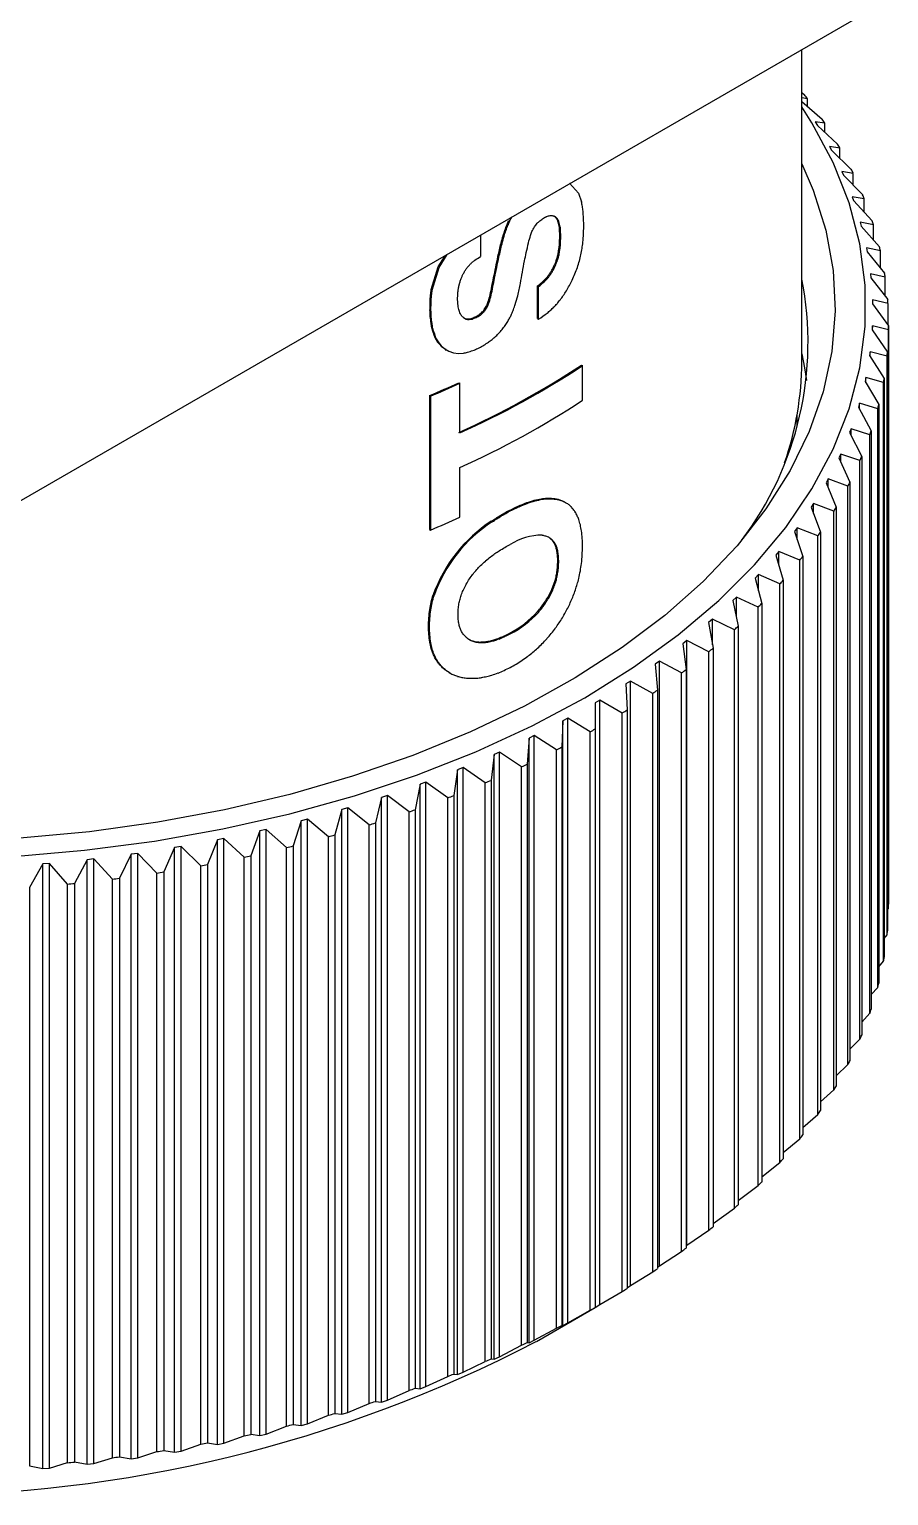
# Model space of a CAD drawing. Header units: millimetres. Extents: x 9.1 to 20.5, y 2.2 to 17.5.
# Drawn here: x 17.448 to 18.388, y 11.505 to 13.109 of the extents above; entities that cross this region are included whole.
import ezdxf

# ---------------------------------------------------------------- set-up
doc = ezdxf.new("R2010")
doc.units = ezdxf.units.MM
doc.linetypes.add('PHANTOM', pattern=[1.27, 0.635, -0.127, 0.127, -0.127, 0.127, -0.127])

msp = doc.modelspace()

# ---------------------------------------------------------------- linework, layer by layer
at = {"color": 7, "linetype": 'Continuous', "lineweight": 25}
for p, q in [((18.3706, 13.1316), (17.2792, 12.5015)), ((18.2929, 12.7454), (18.2929, 13.0867)), ((18.2929, 13.0399), (18.2959, 13.0374)), ((18.2991, 13.0332), (18.2929, 13.0341)), ((18.2929, 13.0301), (18.3151, 13.0108)), ((18.2991, 13.0247), (18.2991, 13.0332)), ((18.3179, 13.0065), (18.3075, 13.008)), ((18.3075, 13.008), (18.31, 13.0039)), ((18.31, 13.0039), (18.3321, 12.9836)), ((18.3179, 12.9966), (18.3179, 13.0065)), ((18.3346, 12.9793), (18.3231, 12.9811)), ((18.3231, 12.9811), (18.3253, 12.9769)), ((18.3253, 12.9769), (18.3469, 12.956)), ((18.3346, 12.9679), (18.3346, 12.9793)), ((18.349, 12.9516), (18.3366, 12.9537)), ((18.3366, 12.9537), (18.3384, 12.9496)), ((18.3384, 12.9496), (18.3595, 12.9281)), ((18.349, 12.9387), (18.349, 12.9516)), ((18.3612, 12.9236), (18.3478, 12.9261)), ((18.3478, 12.9261), (18.3493, 12.9218)), ((18.3493, 12.9218), (18.3698, 12.8998)), ((18.3612, 12.909), (18.3612, 12.9236)), ((17.9724, 12.9002), (17.9735, 12.8996)), ((18.0233, 12.9038), (18.0243, 12.9032)), ((18.0245, 12.9024), (18.0256, 12.9017)), ((18.0255, 12.9007), (18.0266, 12.9001)), ((18.0265, 12.8981), (18.0275, 12.8975)), ((18.0543, 12.8947), (18.0541, 12.9026)), ((18.3712, 12.8953), (18.3568, 12.8982)), ((18.3568, 12.8982), (18.358, 12.8939)), ((17.9413, 12.8838), (17.9413, 12.8607)), ((17.9662, 12.8834), (17.9672, 12.8828)), ((17.9681, 12.8895), (17.9692, 12.8889)), ((17.9704, 12.8956), (17.9715, 12.895)), ((18.0272, 12.8953), (18.0282, 12.8947)), ((18.0277, 12.8924), (18.0288, 12.8918)), ((18.0541, 12.8856), (18.0543, 12.8947)), ((18.358, 12.8939), (18.3778, 12.8713)), ((18.3712, 12.8788), (18.3712, 12.8953)), ((17.9639, 12.8752), (17.965, 12.8746)), ((18.3788, 12.8668), (18.3635, 12.87)), ((18.3635, 12.87), (18.3644, 12.8657)), ((18.3644, 12.8657), (18.3835, 12.8426)), ((18.3788, 12.8482), (18.3788, 12.8668)), ((17.9605, 12.8605), (17.9616, 12.8599)), ((18.0209, 12.8483), (18.022, 12.8477)), ((18.0226, 12.8519), (18.0237, 12.8513)), ((18.0241, 12.8555), (18.0251, 12.8549)), ((18.0253, 12.8594), (18.0263, 12.8588)), ((18.0263, 12.8632), (18.0273, 12.8626)), ((18.0101, 12.8337), (18.0112, 12.8331)), ((18.013, 12.8366), (18.0141, 12.836)), ((18.0151, 12.8391), (18.0162, 12.8385)), ((18.0172, 12.8419), (18.0182, 12.8413)), ((18.0191, 12.8451), (18.0202, 12.8444)), ((18.3842, 12.838), (18.368, 12.8417)), ((18.368, 12.8417), (18.3685, 12.8374)), ((18.3685, 12.8374), (18.3869, 12.8138)), ((18.3842, 12.8173), (18.3842, 12.838)), ((17.8868, 12.8186), (17.8879, 12.818)), ((17.8876, 12.8246), (17.8886, 12.824)), ((17.9164, 12.8143), (17.9165, 12.8184)), ((17.952, 12.8188), (17.9531, 12.8182)), ((18.0039, 12.7927), (18.0039, 12.8284)), ((18.0039, 12.8284), (18.005, 12.8278)), ((18.005, 12.7921), (18.005, 12.8278)), ((17.8862, 12.8025), (17.8862, 12.8105)), ((17.8862, 12.8105), (17.8873, 12.8099)), ((17.8862, 12.8025), (17.8872, 12.8018)), ((17.8872, 12.8018), (17.8873, 12.8099)), ((17.9165, 12.8105), (17.9164, 12.8143)), ((17.9442, 12.8008), (17.9453, 12.8002)), ((17.9456, 12.8026), (17.9466, 12.802)), ((17.947, 12.8048), (17.9481, 12.8042)), ((17.9483, 12.8072), (17.9494, 12.8066)), ((17.95, 12.8114), (17.951, 12.8108)), ((18.3872, 12.8092), (18.3702, 12.8133)), ((18.3702, 12.8133), (18.3703, 12.809)), ((18.3703, 12.809), (18.3879, 12.7849)), ((18.3872, 12.7859), (18.3872, 12.8092)), ((17.8865, 12.7951), (17.8876, 12.7945)), ((17.8873, 12.7879), (17.8884, 12.7873)), ((17.9247, 12.7928), (17.9257, 12.7922)), ((17.9264, 12.7924), (17.9274, 12.7918)), ((17.9281, 12.7923), (17.9292, 12.7917)), ((17.9311, 12.7928), (17.9322, 12.7922)), ((17.9355, 12.7946), (17.9366, 12.794)), ((17.9399, 12.797), (17.941, 12.7964)), ((17.9426, 12.7992), (17.9436, 12.7985)), ((18.0039, 12.7927), (18.005, 12.7921)), ((18.3701, 12.7849), (18.3699, 12.7806)), ((18.3879, 12.7803), (18.3701, 12.7849)), ((18.3701, 12.7803), (18.3701, 12.7849)), ((18.3879, 12.7849), (18.3879, 12.1521)), ((17.8882, 12.7826), (17.8893, 12.782)), ((17.8896, 12.7777), (17.8906, 12.7771)), ((18.3699, 12.7806), (18.3866, 12.756)), ((18.3879, 12.1475), (18.3879, 12.7803)), ((17.903, 12.7586), (17.904, 12.758)), ((18.3677, 12.7565), (18.3671, 12.7522)), ((18.3671, 12.7522), (18.383, 12.7272)), ((18.3862, 12.7515), (18.3677, 12.7565)), ((18.3677, 12.7513), (18.3677, 12.7565)), ((18.3866, 12.756), (18.3866, 12.1232)), ((18.052, 12.7419), (18.053, 12.7413)), ((18.053, 12.7034), (18.053, 12.7413)), ((18.3862, 12.1186), (18.3862, 12.7515)), ((17.9178, 12.7226), (17.9188, 12.722)), ((17.9188, 12.6677), (17.9188, 12.722)), ((18.363, 12.7283), (18.3621, 12.724)), ((18.3621, 12.724), (18.3771, 12.6986)), ((18.3823, 12.7227), (18.363, 12.7283)), ((18.363, 12.7224), (18.363, 12.7283)), ((18.3823, 12.0899), (18.3823, 12.7227)), ((18.383, 12.7272), (18.383, 12.0944)), ((17.8855, 12.7086), (17.8855, 12.5621)), ((17.8855, 12.7086), (17.8866, 12.708)), ((17.8866, 12.708), (17.8866, 12.5614)), ((18.2879, 12.6842), (18.2879, 12.6883)), ((18.356, 12.7001), (18.3548, 12.6959)), ((18.3548, 12.6959), (18.3689, 12.6701)), ((18.376, 12.694), (18.356, 12.7001)), ((18.356, 12.6936), (18.356, 12.7001)), ((18.376, 12.0612), (18.376, 12.694)), ((18.3771, 12.6986), (18.3771, 12.0657)), ((18.2878, 12.6749), (18.2879, 12.6842)), ((18.3468, 12.6722), (18.3452, 12.668)), ((18.3674, 12.6656), (18.3468, 12.6722)), ((18.3468, 12.6648), (18.3468, 12.6722)), ((18.3452, 12.668), (18.3584, 12.6418)), ((18.3674, 12.0328), (18.3674, 12.6656)), ((18.3689, 12.6701), (18.3689, 12.0373)), ((18.3354, 12.6446), (18.3334, 12.6404)), ((18.3334, 12.6404), (18.3456, 12.6139)), ((18.3565, 12.6374), (18.3354, 12.6446)), ((18.3354, 12.6362), (18.3354, 12.6446)), ((18.3584, 12.6418), (18.3584, 12.009)), ((17.9188, 12.5754), (17.9188, 12.6298)), ((18.3565, 12.0046), (18.3565, 12.6374)), ((18.3217, 12.6173), (18.3194, 12.6132)), ((18.3194, 12.6132), (18.3306, 12.5864)), ((18.3434, 12.6095), (18.3217, 12.6173)), ((18.3217, 12.6078), (18.3217, 12.6173)), ((18.3434, 11.9767), (18.3434, 12.6095)), ((18.3456, 12.6139), (18.3456, 11.9811)), ((17.992, 12.5915), (17.9931, 12.5909)), ((18.0001, 12.5941), (18.0012, 12.5935)), ((18.0079, 12.5957), (18.009, 12.5951)), ((18.0129, 12.5963), (18.014, 12.5956)), ((18.0177, 12.5962), (18.0187, 12.5956)), ((18.0223, 12.596), (18.0234, 12.5953)), ((18.0263, 12.5951), (18.0273, 12.5945)), ((18.03, 12.5939), (18.0311, 12.5933)), ((18.0334, 12.5922), (18.0345, 12.5915)), ((17.9631, 12.5774), (17.9642, 12.5768)), ((17.9728, 12.583), (17.9739, 12.5823)), ((17.9826, 12.5877), (17.9836, 12.587)), ((18.3058, 12.5904), (18.3032, 12.5864)), ((18.3032, 12.5864), (18.3134, 12.5592)), ((18.328, 12.582), (18.3058, 12.5904)), ((18.3058, 12.5794), (18.3058, 12.5904)), ((18.328, 11.9492), (18.328, 12.582)), ((18.3306, 12.5864), (18.3306, 11.9535)), ((17.8855, 12.5621), (17.8866, 12.5614)), ((17.9532, 12.5711), (17.9542, 12.5705)), ((18.2878, 12.564), (18.2849, 12.56)), ((18.2849, 12.56), (18.294, 12.5326)), ((18.3105, 12.555), (18.2878, 12.564)), ((18.2878, 12.5512), (18.2878, 12.564)), ((18.0181, 12.5519), (18.0191, 12.5513)), ((18.0206, 12.5492), (18.0217, 12.5486)), ((18.0226, 12.546), (18.0237, 12.5454)), ((18.3105, 11.9222), (18.3105, 12.555)), ((18.3134, 12.5592), (18.3134, 11.9264)), ((18.0241, 12.5423), (18.0251, 12.5417)), ((18.025, 12.5383), (18.0261, 12.5376)), ((18.0257, 12.5331), (18.0268, 12.5324)), ((18.026, 12.5275), (18.027, 12.5269)), ((18.2677, 12.538), (18.2644, 12.5341)), ((18.2644, 12.5341), (18.2725, 12.5065)), ((18.2908, 12.5284), (18.2677, 12.538)), ((18.2677, 12.5231), (18.2677, 12.538)), ((18.2908, 11.8956), (18.2908, 12.5284)), ((18.294, 12.5326), (18.294, 11.8998)), ((18.025, 12.5156), (18.0261, 12.515)), ((18.0257, 12.5217), (18.0267, 12.5211)), ((18.2455, 12.5127), (18.2419, 12.5089)), ((18.2689, 12.5025), (18.2455, 12.5127)), ((18.2455, 12.4948), (18.2455, 12.5127)), ((18.0206, 12.4992), (18.0216, 12.4986)), ((18.0226, 12.5051), (18.0237, 12.5044)), ((18.024, 12.5104), (18.0251, 12.5097)), ((18.2419, 12.5089), (18.249, 12.4811)), ((18.2689, 11.8696), (18.2689, 12.5025)), ((18.2725, 12.5065), (18.2725, 11.8737)), ((17.8874, 12.4825), (17.8885, 12.4818)), ((17.8896, 12.4905), (17.8907, 12.4899)), ((18.0115, 12.4821), (18.0126, 12.4815)), ((18.015, 12.4877), (18.016, 12.4871)), ((18.0181, 12.4935), (18.0191, 12.4929)), ((18.2213, 12.488), (18.2174, 12.4842)), ((18.2174, 12.4842), (18.2234, 12.4563)), ((18.245, 12.4771), (18.2213, 12.488)), ((18.2213, 12.466), (18.2213, 12.488)), ((18.249, 12.4811), (18.249, 11.8482)), ((17.8849, 12.4652), (17.8859, 12.4646)), ((17.8859, 12.4746), (17.887, 12.474)), ((17.9168, 12.4689), (17.9171, 12.4748)), ((17.9171, 12.4634), (17.9168, 12.4689)), ((18.004, 12.4724), (18.005, 12.4718)), ((18.0079, 12.4771), (18.009, 12.4765)), ((18.1951, 12.4639), (18.191, 12.4603)), ((18.2191, 12.4524), (18.1951, 12.4639)), ((18.1951, 12.436), (18.1951, 12.4639)), ((18.245, 11.8443), (18.245, 12.4771)), ((17.8845, 12.456), (17.8856, 12.4554)), ((17.8849, 12.4473), (17.8859, 12.4466)), ((18.191, 12.4603), (18.1958, 12.4322)), ((18.2191, 11.8196), (18.2191, 12.4524)), ((18.2234, 12.4563), (18.2234, 11.8234)), ((17.8859, 12.4387), (17.887, 12.4381)), ((17.8874, 12.4321), (17.8885, 12.4314)), ((17.9321, 12.4404), (17.9332, 12.4398)), ((17.9361, 12.4393), (17.9371, 12.4387)), ((17.9404, 12.4389), (17.9415, 12.4383)), ((17.9458, 12.4392), (17.9469, 12.4386)), ((17.9513, 12.44), (17.9523, 12.4394)), ((17.9559, 12.4413), (17.957, 12.4407)), ((17.9606, 12.4429), (17.9617, 12.4423)), ((17.9668, 12.4455), (17.9678, 12.4449)), ((18.167, 12.4406), (18.1626, 12.4371)), ((18.1626, 12.4371), (18.1663, 12.4088)), ((18.1912, 12.4284), (18.167, 12.4406)), ((18.167, 11.7792), (18.167, 12.4406)), ((18.1958, 12.4322), (18.1958, 11.7993)), ((17.8896, 12.4259), (17.8907, 12.4253)), ((17.8916, 12.4216), (17.8927, 12.421)), ((17.8941, 12.4176), (17.8952, 12.417)), ((18.1371, 12.418), (18.1324, 12.4146)), ((18.1614, 12.4052), (18.1371, 12.418)), ((18.1371, 11.7566), (18.1371, 12.418)), ((18.1912, 11.7956), (18.1912, 12.4284)), ((17.8969, 12.414), (17.8979, 12.4134)), ((17.8999, 12.4108), (17.901, 12.4102)), ((17.9034, 12.408), (17.9044, 12.4074)), ((17.907, 12.4056), (17.9081, 12.405)), ((18.1324, 12.4146), (18.1349, 12.3863)), ((18.1614, 11.7724), (18.1614, 12.4052)), ((18.1663, 12.4088), (18.1663, 11.776)), ((18.1054, 12.3963), (18.1004, 12.3931)), ((18.1004, 12.3931), (18.1018, 12.3647)), ((18.1298, 12.3828), (18.1054, 12.3963)), ((18.1054, 11.7349), (18.1054, 12.3963)), ((18.1349, 12.3863), (18.1349, 11.7535)), ((18.072, 12.3754), (18.0667, 12.3723)), ((18.0667, 12.3723), (18.067, 12.3439)), ((18.0964, 12.3613), (18.072, 12.3754)), ((18.072, 11.7141), (18.072, 12.3754)), ((18.1298, 11.75), (18.1298, 12.3828)), ((18.0314, 12.3526), (18.0305, 12.3242)), ((18.0369, 12.3555), (18.0314, 12.3526)), ((18.0314, 11.6912), (18.0314, 12.3526)), ((18.0613, 12.3407), (18.0369, 12.3555)), ((18.0369, 11.6941), (18.0369, 12.3555)), ((18.0964, 11.7285), (18.0964, 12.3613)), ((18.1018, 12.3647), (18.1018, 11.7319)), ((18.0002, 12.3366), (17.9945, 12.3338)), ((18.0246, 12.3211), (18.0002, 12.3366)), ((18.0002, 11.6752), (18.0002, 12.3366)), ((18.0613, 11.7079), (18.0613, 12.3407)), ((18.067, 12.3439), (18.067, 11.7111)), ((17.9945, 12.3338), (17.9925, 12.3054)), ((17.9945, 11.6724), (17.9945, 12.3338)), ((18.0246, 11.6883), (18.0246, 12.3211)), ((18.0305, 12.3242), (18.0305, 11.6914)), ((17.9562, 12.316), (17.953, 12.2877)), ((17.9621, 12.3186), (17.9562, 12.316)), ((17.9562, 11.6546), (17.9562, 12.316)), ((17.9863, 12.3025), (17.9621, 12.3186)), ((17.9621, 11.6572), (17.9621, 12.3186)), ((17.9925, 12.3054), (17.9925, 11.6726)), ((17.9164, 12.2992), (17.9122, 12.271)), ((17.9225, 12.3017), (17.9164, 12.2992)), ((17.9164, 11.6378), (17.9164, 12.2992)), ((17.9466, 12.2849), (17.9225, 12.3017)), ((17.9225, 11.6403), (17.9225, 12.3017)), ((17.953, 12.2877), (17.953, 11.6548)), ((17.9863, 11.6697), (17.9863, 12.3025)), ((17.8396, 12.2711), (17.8331, 12.269)), ((17.8632, 12.2531), (17.8396, 12.2711)), ((17.8396, 11.6097), (17.8396, 12.2711)), ((17.8753, 12.2835), (17.87, 12.2555)), ((17.8817, 12.2858), (17.8753, 12.2835)), ((17.8753, 11.6221), (17.8753, 12.2835)), ((17.9055, 12.2685), (17.8817, 12.2858)), ((17.8817, 11.6245), (17.8817, 12.2858)), ((17.9122, 12.271), (17.9122, 11.6382)), ((17.9466, 11.6521), (17.9466, 12.2849)), ((17.7897, 12.2556), (17.7821, 12.2279)), ((17.7964, 12.2576), (17.7897, 12.2556)), ((17.7897, 11.5942), (17.7897, 12.2556)), ((17.8196, 12.2389), (17.7964, 12.2576)), ((17.7964, 11.5962), (17.7964, 12.2576)), ((17.8331, 12.269), (17.8266, 12.2411)), ((17.8331, 11.6076), (17.8331, 12.269)), ((17.87, 12.2555), (17.87, 11.6227)), ((17.9055, 11.6356), (17.9055, 12.2685)), ((17.7452, 12.2434), (17.7366, 12.2159)), ((17.7521, 12.2452), (17.7452, 12.2434)), ((17.7452, 11.582), (17.7452, 12.2434)), ((17.775, 12.2259), (17.7521, 12.2452)), ((17.7521, 11.5838), (17.7521, 12.2452)), ((17.8196, 11.6061), (17.8196, 12.2389)), ((17.8266, 12.2411), (17.8266, 11.6083)), ((17.8632, 11.6203), (17.8632, 12.2531)), ((17.6537, 12.2226), (17.6429, 12.1956)), ((17.6607, 12.224), (17.6537, 12.2226)), ((17.6537, 11.5612), (17.6537, 12.2226)), ((17.6827, 12.2035), (17.6607, 12.224)), ((17.6607, 11.5626), (17.6607, 12.224)), ((17.6999, 12.2324), (17.6902, 12.2051)), ((17.7068, 12.234), (17.6999, 12.2324)), ((17.6999, 11.571), (17.6999, 12.2324)), ((17.7293, 12.2141), (17.7068, 12.234)), ((17.7068, 11.5726), (17.7068, 12.234)), ((17.775, 11.5931), (17.775, 12.2259)), ((17.7821, 12.2279), (17.7821, 11.5951)), ((17.5591, 12.2068), (17.5464, 12.1805)), ((17.5664, 12.2078), (17.5591, 12.2068)), ((17.5591, 11.5454), (17.5591, 12.2068)), ((17.5873, 12.1862), (17.5664, 12.2078)), ((17.5664, 11.5464), (17.5664, 12.2078)), ((17.6067, 12.2141), (17.595, 12.1874)), ((17.6139, 12.2153), (17.6067, 12.2141)), ((17.6067, 11.5527), (17.6067, 12.2141)), ((17.6354, 12.1942), (17.6139, 12.2153)), ((17.6139, 11.5539), (17.6139, 12.2153)), ((17.7293, 11.5813), (17.7293, 12.2141)), ((17.7366, 12.2159), (17.7366, 11.5831)), ((17.4625, 12.1962), (17.4479, 12.1706)), ((17.4699, 12.1968), (17.4625, 12.1962)), ((17.4625, 11.5348), (17.4625, 12.1962)), ((17.4895, 12.1741), (17.4699, 12.1968)), ((17.4699, 11.5354), (17.4699, 12.1968)), ((17.511, 12.2008), (17.4973, 12.1749)), ((17.5184, 12.2017), (17.511, 12.2008)), ((17.511, 11.5395), (17.511, 12.2008)), ((17.5387, 12.1795), (17.5184, 12.2017)), ((17.5184, 11.5403), (17.5184, 12.2017)), ((17.6354, 11.5614), (17.6354, 12.1942)), ((17.6429, 12.1956), (17.6429, 11.5628)), ((17.6827, 11.5707), (17.6827, 12.2035)), ((17.6902, 12.2051), (17.6902, 11.5723)), ((17.4973, 12.1749), (17.4973, 11.542)), ((17.5387, 11.5467), (17.5387, 12.1795)), ((17.5464, 12.1805), (17.5464, 11.5476)), ((17.5873, 11.5534), (17.5873, 12.1862)), ((17.595, 12.1874), (17.595, 11.5546)), ((17.4479, 12.1706), (17.4479, 11.5377)), ((17.4895, 11.5413), (17.4895, 12.1741)), ((18.3866, 12.1459), (18.3879, 12.1475)), ((18.383, 12.1146), (18.3862, 12.1186)), ((18.3771, 12.0837), (18.3823, 12.0899)), ((18.3689, 12.0533), (18.376, 12.0612)), ((18.3584, 12.0232), (18.3674, 12.0328)), ((18.3456, 11.9936), (18.3565, 12.0046)), ((18.3306, 11.9645), (18.3434, 11.9767)), ((18.3134, 11.9359), (18.328, 11.9492)), ((18.294, 11.908), (18.3105, 11.9222)), ((18.2725, 11.8806), (18.2908, 11.8956)), ((18.249, 11.854), (18.2689, 11.8696)), ((18.2234, 11.8281), (18.245, 11.8443)), ((18.1958, 11.803), (18.2191, 11.8196)), ((18.167, 11.7792), (18.1912, 11.7956)), ((18.1663, 11.7786), (18.167, 11.7792)), ((18.1371, 11.7566), (18.1614, 11.7724)), ((18.1054, 11.7349), (18.1298, 11.75)), ((18.1349, 11.7551), (18.1371, 11.7566)), ((18.072, 11.7141), (18.0964, 11.7285)), ((18.1018, 11.7326), (18.1054, 11.7349)), ((18.0025, 11.6738), (18.0669, 11.711)), ((18.067, 11.7111), (18.0668, 11.711)), ((18.067, 11.7111), (18.072, 11.7141)), ((18.0314, 11.6912), (18.0369, 11.6941)), ((18.0369, 11.6941), (18.0613, 11.7079)), ((18.0002, 11.6752), (18.0246, 11.6883)), ((18.0305, 11.6914), (18.0314, 11.6912)), ((17.9621, 11.6572), (17.9863, 11.6697)), ((17.9925, 11.6726), (17.9945, 11.6724)), ((17.9945, 11.6724), (18.0002, 11.6752)), ((17.9225, 11.6403), (17.9466, 11.6521)), ((17.953, 11.6548), (17.9562, 11.6546)), ((17.9562, 11.6546), (17.9621, 11.6572)), ((17.8817, 11.6245), (17.9055, 11.6356)), ((17.9122, 11.6382), (17.9164, 11.6378)), ((17.9164, 11.6378), (17.9225, 11.6403)), ((17.8396, 11.6097), (17.8632, 11.6203)), ((17.87, 11.6227), (17.8753, 11.6221)), ((17.8753, 11.6221), (17.8817, 11.6245)), ((17.7964, 11.5962), (17.8196, 11.6061)), ((17.8266, 11.6083), (17.8331, 11.6076)), ((17.8331, 11.6076), (17.8396, 11.6097)), ((17.7068, 11.5726), (17.7293, 11.5813)), ((17.7366, 11.5831), (17.7452, 11.582)), ((17.7452, 11.582), (17.7521, 11.5838)), ((17.7521, 11.5838), (17.775, 11.5931)), ((17.7821, 11.5951), (17.7897, 11.5942)), ((17.7897, 11.5942), (17.7964, 11.5962)), ((17.6607, 11.5626), (17.6827, 11.5707)), ((17.6902, 11.5723), (17.6999, 11.571)), ((17.6999, 11.571), (17.7068, 11.5726)), ((17.5664, 11.5464), (17.5873, 11.5534)), ((17.595, 11.5546), (17.6067, 11.5527)), ((17.6067, 11.5527), (17.6139, 11.5539)), ((17.6139, 11.5539), (17.6354, 11.5614)), ((17.6429, 11.5628), (17.6537, 11.5612)), ((17.6537, 11.5612), (17.6607, 11.5626)), ((17.4479, 11.5377), (17.4625, 11.5348)), ((17.4625, 11.5348), (17.4699, 11.5354)), ((17.4699, 11.5354), (17.4895, 11.5413)), ((17.4973, 11.542), (17.511, 11.5395)), ((17.511, 11.5395), (17.5184, 11.5403)), ((17.5184, 11.5403), (17.5387, 11.5467)), ((17.5464, 11.5476), (17.5591, 11.5454)), ((17.5591, 11.5454), (17.5664, 11.5464))]:
    msp.add_line(p, q, dxfattribs=at)
at = {"color": 8, "linetype": 'PHANTOM', "lineweight": 18}
for p, q in [((17.9557, 12.8375), (17.9568, 12.8369)), ((17.9728, 12.4485), (17.9739, 12.4479))]:
    msp.add_line(p, q, dxfattribs=at)
at = {"color": 7, "linetype": 'Continuous', "lineweight": 25, "flags": 128}
for points in [[(17.4305, 12.2043), (17.5081, 12.2111), (17.5847, 12.2211), (17.6597, 12.2345), (17.7328, 12.2511), (17.8035, 12.2707), (17.8715, 12.2934), (17.9364, 12.3189), (17.9978, 12.3472), (18.0554, 12.378), (18.1088, 12.4113), (18.1577, 12.4467), (18.202, 12.4842), (18.2412, 12.5234), (18.2753, 12.5643), (18.304, 12.6064), (18.3271, 12.6498), (18.3446, 12.694), (18.3563, 12.7388), (18.3622, 12.784), (18.3622, 12.8293), (18.3563, 12.8745), (18.3446, 12.9193), (18.3271, 12.9635), (18.304, 13.0068), (18.2929, 13.0243)], [(18.2929, 12.9622), (18.3053, 12.9333), (18.3191, 12.8896), (18.3271, 12.8455), (18.3292, 12.8011), (18.3256, 12.7567), (18.3162, 12.7127), (18.301, 12.6691), (18.2801, 12.6264), (18.2537, 12.5847), (18.222, 12.5442), (18.185, 12.5053), (18.143, 12.4681), (18.0963, 12.4328), (18.0451, 12.3997), (17.9897, 12.3689), (17.9304, 12.3406), (17.8675, 12.315), (17.8015, 12.2922), (17.7327, 12.2723), (17.6615, 12.2555), (17.5883, 12.2419), (17.5136, 12.2315), (17.4376, 12.2243)], [(18.0388, 12.9408), (18.0485, 12.9301), (18.0519, 12.9205)], [(17.8876, 12.8246), (17.8952, 12.8494), (17.9028, 12.8615)], [(17.8886, 12.824), (17.8963, 12.8488), (17.905, 12.8628)], [(18.2929, 12.7543), (18.2959, 12.7387), (18.2979, 12.725)]]:
    msp.add_lwpolyline(points, dxfattribs=at)
at = {"color": 7, "linetype": 'Continuous', "lineweight": 25}
for centre, radius, start, end in [((17.8636, 12.7059), 0.5448, 36.9284, 37.4829), ((17.8961, 12.7291), 0.5049, 33.33, 33.9134), ((17.926, 12.7476), 0.4697, 29.5498, 30.1619), ((17.9527, 12.7618), 0.4395, 25.5916, 26.2315), ((17.9759, 12.7721), 0.414, 21.4645, 22.1303), ((17.9953, 12.7791), 0.3934, 17.1839, 17.8728), ((17.9224, 12.8829), 0.1057, 349.2158, 5.1509), ((17.9235, 12.8823), 0.1057, 349.2153, 5.1512), ((18.0106, 12.7833), 0.3776, 12.7718, 13.4798), ((17.941, 12.7666), 0.3587, 322.8828, 11.1476), ((18.0215, 12.7854), 0.3665, 8.2565, 8.9788), ((18.0279, 12.7862), 0.36, 3.672, 4.4028), ((18.0296, 12.7862), 0.3583, 359.056, 359.7892), ((17.9176, 12.7843), 0.0288, 193.245, 240.3932), ((17.9188, 12.7835), 0.0289, 192.8208, 277.8918), ((18.0267, 12.7864), 0.3612, 354.4481, 355.1774), ((17.5254, 13.5429), 0.9586, 294.1619, 303.3197), ((17.5257, 13.5435), 0.96, 294.1707, 303.3148), ((17.9546, 12.7463), 0.3383, 340.8158, 359.8422), ((17.4546, 13.7457), 1.1231, 292.5607, 294.355), ((17.455, 13.7463), 1.1245, 292.5714, 294.3632), ((18.0192, 12.7874), 0.3688, 349.8875, 350.6068), ((17.5257, 13.5056), 0.96, 294.1707, 303.3148), ((18.0072, 12.79), 0.3811, 345.4107, 346.1143), ((17.9909, 12.7949), 0.3981, 341.0492, 341.7327), ((17.9705, 12.8026), 0.4199, 336.8291, 337.4886), ((17.9463, 12.8138), 0.4466, 332.7695, 333.4025), ((17.455, 13.5998), 1.1245, 292.5714, 294.3632), ((17.9188, 12.8291), 0.4781, 328.8832, 329.4882), ((18.0414, 12.4361), 0.1612, 123.1688, 160.2854), ((18.0424, 12.4355), 0.1612, 123.1752, 160.292), ((18.0101, 12.4866), 0.0693, 90.9775, 121.5214), ((17.8882, 12.8487), 0.5144, 325.1772, 325.7533), ((17.8551, 12.8731), 0.5555, 321.653, 322.2003), ((17.8199, 12.9024), 0.6013, 318.3082, 318.8273), ((17.7831, 12.9368), 0.6517, 315.1371, 315.6291), ((17.9236, 12.5448), 0.1082, 297.0496, 317.9442), ((17.9247, 12.5442), 0.1082, 297.053, 317.9444), ((17.7453, 12.9762), 0.7063, 312.1318, 312.5981), ((17.7069, 13.0205), 0.765, 309.2829, 309.7251), ((17.6684, 13.0695), 0.8273, 306.5801, 306.9998), ((17.6304, 13.1229), 0.8928, 304.0128, 304.4117), ((17.5933, 13.1801), 0.961, 301.5703, 301.9501), ((17.5575, 13.2406), 1.0313, 299.2421, 299.6045), ((17.5235, 13.3038), 1.1031, 297.0183, 297.3647), ((17.4916, 13.369), 1.1757, 294.889, 295.2211), ((17.462, 13.4353), 1.2483, 292.8455, 293.1645), ((17.435, 13.502), 1.3202, 290.879, 291.1863), ((17.4108, 13.5682), 1.3907, 288.9817, 289.2785), ((17.3895, 13.6329), 1.4588, 287.1461, 287.4336), ((17.3712, 13.6954), 1.5239, 285.3652, 285.6445), ((17.3557, 13.7546), 1.5852, 283.6327, 283.9047), ((17.3329, 13.8603), 1.6933, 280.2882, 280.5486), ((17.343, 13.8099), 1.6419, 281.9422, 282.208), ((17.3163, 13.9757), 1.8099, 275.4914, 275.7405), ((17.3199, 13.9438), 1.7778, 277.0679, 277.3199), ((17.3253, 13.9052), 1.7388, 278.6651, 278.9209), ((18.0296, 12.1534), 0.3583, 359.056, 359.7892), ((18.0267, 12.1536), 0.3612, 354.4481, 355.1774), ((18.0192, 12.1546), 0.3688, 349.8875, 350.6068), ((18.0072, 12.1572), 0.3811, 345.4107, 346.1143), ((17.9909, 12.162), 0.3981, 341.0492, 341.7327), ((17.9705, 12.1698), 0.4199, 336.8291, 337.4886), ((17.9463, 12.181), 0.4466, 332.7695, 333.4025), ((17.9188, 12.1963), 0.4781, 328.8832, 329.4882), ((17.8882, 12.2159), 0.5144, 325.1772, 325.7533), ((17.8551, 12.2403), 0.5555, 321.653, 322.2003), ((17.8199, 12.2696), 0.6013, 318.3082, 318.8273), ((17.7831, 12.304), 0.6517, 315.1371, 315.6291), ((17.7453, 12.3434), 0.7063, 312.1318, 312.5981), ((17.7069, 12.3877), 0.765, 309.2829, 309.7251), ((17.6684, 12.4367), 0.8273, 306.5801, 306.9998), ((17.6304, 12.49), 0.8928, 304.0128, 304.4117), ((17.5933, 12.5473), 0.961, 301.5703, 301.9501), ((17.5575, 12.6078), 1.0313, 299.2421, 299.6045), ((17.5235, 12.671), 1.1031, 297.0183, 297.3647), ((17.3129, 12.999), 1.4938, 242.5099, 297.4901), ((17.4916, 12.7362), 1.1757, 294.889, 295.2211), ((17.462, 12.8025), 1.2483, 292.8455, 293.1645), ((17.435, 12.8692), 1.3202, 290.879, 291.1863), ((17.4108, 12.9353), 1.3907, 288.9817, 289.2785), ((17.3895, 13.0001), 1.4588, 287.1461, 287.4336), ((17.3557, 13.1218), 1.5852, 283.6327, 283.9047), ((17.3712, 13.0625), 1.5239, 285.3652, 285.6445), ((17.343, 13.177), 1.6419, 281.9422, 282.208), ((17.3253, 13.2723), 1.7388, 278.6651, 278.9209), ((17.3329, 13.2275), 1.6933, 280.2882, 280.5486), ((17.3163, 13.3428), 1.8099, 275.4914, 275.7405), ((17.3199, 13.311), 1.7778, 277.0679, 277.3199)]:
    msp.add_arc(centre, radius, start, end, dxfattribs=at)
for centre, major_axis, ratio, start_param, end_param in [((17.3129, 13.5391), (-0.7983, 3.2846), 0.173865, 4.479326, 4.480867), ((17.3129, 13.6451), (-0.7619, 4.8242), 0.128248, 4.539245, 4.540346), ((17.3129, 13.3803), (0.6405, 1.7311), 0.428447, 4.58944, 4.592138), ((17.3129, 13.3803), (0.6415, 1.7338), 0.428447, 4.589516, 4.592211), ((17.3129, 13.3675), (0.659, 1.4549), 0.499924, 4.616032, 4.619221), ((17.3129, 13.3019), (0.8284, 0.7538), 0.698353, 4.924544, 4.926741), ((17.3129, 13.3009), (0.945, 0.3741), 0.708706, 5.219257, 5.223596), ((17.3129, 13.3008), (0.9789, 0.1108), 0.639089, 5.424911, 5.430623), ((17.3129, 13.3014), (0.9814, -0.0278), 0.557437, 5.518654, 5.521895), ((17.3129, 13.3021), (0.9802, -0.1035), 0.493495, 5.558139, 5.561324), ((17.3129, 13.3033), (0.9786, -0.1849), 0.408817, 5.586344, 5.588981), ((17.3129, 13.3045), (0.978, -0.2431), 0.340683, 5.596384, 5.598856), ((17.3129, 13.3075), (0.9788, -0.3582), 0.202351, 5.588304, 5.590666), ((17.3129, 13.3091), (0.9797, -0.4101), 0.144232, 5.577046, 5.579298), ((17.3129, 13.3124), (0.9812, -0.5126), 0.044203, 5.542082, 5.544334), ((17.3129, 13.3185), (0.9781, -0.7019), 0.087519, 0.822701, 0.824627), ((17.3129, 13.3185), (0.9796, -0.703), 0.087519, 0.82274, 0.824663), ((17.3129, 13.3244), (0.9689, -0.8912), 0.164822, 0.908619, 0.910435), ((17.3129, 13.3244), (0.9704, -0.8926), 0.164822, 0.908661, 0.910474), ((17.3129, 13.3318), (-0.9485, 1.1391), 0.216371, 4.152429, 4.15397), ((17.3129, 13.3554), (-0.8717, 1.9355), 0.231351, 4.371363, 4.372738), ((17.3129, 13.3318), (-0.95, 1.1408), 0.216371, 4.152473, 4.154011), ((17.3129, 13.3799), (-0.8194, 2.7415), 0.196098, 4.476458, 4.477504), ((17.3129, 13.3554), (-0.8731, 1.9385), 0.231351, 4.371409, 4.372782), ((17.3129, 13.3799), (-0.8206, 2.7457), 0.196098, 4.476506, 4.47755), ((17.3129, 14.0001), (-0.7248, 9.9092), 0.066793, 4.596527, 4.597298), ((17.3129, 13.4335), (0.6329, 2.7246), 0.274629, 4.570149, 4.573235), ((17.3129, 13.4335), (0.6338, 2.7288), 0.274629, 4.57024, 4.57332), ((17.3129, 13.4099), (0.6317, 2.3037), 0.325225, 4.571697, 4.574396), ((17.3129, 13.4099), (0.6327, 2.3072), 0.325225, 4.571782, 4.574477), ((17.3129, 13.3915), (0.6345, 1.9577), 0.38151, 4.578095, 4.581289), ((17.3129, 13.3915), (0.6355, 1.9607), 0.38151, 4.578176, 4.581366), ((17.3129, 13.3233), (0.633, 2.5532), 0.293781, 4.609332, 4.612518), ((17.3129, 13.3137), (0.636, 1.9318), 0.386988, 4.616465, 4.618717), ((17.3129, 13.3069), (0.6639, 1.4066), 0.513926, 4.656717, 4.658584), ((17.3129, 13.3046), (0.6989, 1.1775), 0.5852, 4.708173, 4.710205), ((17.3129, 13.303), (0.7518, 0.9735), 0.64813, 4.790314, 4.792401), ((17.3129, 13.4025), (-0.791, 3.462), 0.167115, 4.526473, 4.527299), ((17.3129, 13.4025), (-0.7922, 3.4673), 0.167115, 4.526522, 4.527346), ((17.3129, 12.6535), (0.6667, 8.9728), 0.080283, 4.743175, 4.744221), ((17.3129, 13.4635), (0.6364, 3.2318), 0.230595, 4.570279, 4.574908), ((17.3129, 13.4635), (0.6374, 3.2367), 0.230595, 4.570376, 4.574998), ((17.3129, 13.3419), (0.6393, 3.4765), 0.214219, 4.611583, 4.61422), ((17.3129, 13.3336), (0.6364, 3.1027), 0.240844, 4.610281, 4.613797), ((17.3129, 13.0413), (0.6384, 3.3673), 0.221393, 4.701308, 4.703344), ((17.3129, 12.9281), (0.6505, 5.0241), 0.146288, 4.719677, 4.720999), ((17.3129, 13.3644), (0.7281, 1.0548), 0.623997, 4.651237, 4.654056), ((17.3129, 13.3474), (0.7953, 0.8449), 0.680823, 4.762906, 4.765889), ((17.3129, 13.3307), (0.89, 0.5777), 0.71632, 4.95684, 4.960153), ((17.3129, 13.3215), (0.9377, 0.4071), 0.712186, 5.095527, 5.099281), ((17.3129, 13.3083), (0.9746, 0.175), 0.66437, 5.280448, 5.288503), ((17.3129, 13.4883), (0.6395, 3.6206), 0.205097, 4.567991, 4.574441), ((17.3129, 13.4883), (0.6405, 3.6262), 0.205097, 4.568098, 4.574538), ((17.3129, 13.354), (0.6431, 3.9624), 0.187117, 4.61048, 4.616744), ((17.3129, 13.2212), (0.6862, 1.2374), 0.565455, 4.721964, 4.724605), ((17.3129, 13.2169), (0.6584, 1.4492), 0.500901, 4.685568, 4.688045), ((17.3129, 13.2169), (0.6594, 1.4515), 0.500901, 4.685535, 4.688007), ((17.3129, 13.211), (0.642, 1.6964), 0.436495, 4.665711, 4.667857), ((17.3129, 13.211), (0.643, 1.6989), 0.436495, 4.665673, 4.667816), ((17.3129, 13.199), (0.6323, 2.1477), 0.348616, 4.654879, 4.656695), ((17.3129, 13.199), (0.6333, 2.151), 0.348616, 4.654838, 4.656652), ((17.3129, 13.1873), (0.6321, 2.5578), 0.292795, 4.656382, 4.657868), ((17.3129, 13.1873), (0.633, 2.5617), 0.292795, 4.656338, 4.657822), ((17.3129, 13.1455), (0.6412, 1.743), 0.426361, 4.694933, 4.698949), ((17.3129, 13.1261), (0.634, 2.0684), 0.362243, 4.689315, 4.692727), ((17.3129, 13.0914), (0.6333, 2.6124), 0.287051, 4.691747, 4.694389), ((17.3129, 13.5659), (0.6344, 2.8284), 0.264772, 4.50904, 4.510368), ((17.3129, 13.4958), (0.6328, 2.243), 0.334485, 4.508232, 4.509892), ((17.3129, 13.455), (0.6367, 1.896), 0.393971, 4.515069, 4.516728), ((17.3129, 13.4103), (0.6548, 1.5035), 0.486304, 4.541208, 4.543254), ((17.3129, 13.386), (0.6809, 1.2776), 0.553326, 4.579528, 4.582126), ((17.3129, 13.4987), (0.6407, 3.7696), 0.19672, 4.564564, 4.569582), ((17.3129, 13.4987), (0.6417, 3.7754), 0.19672, 4.564678, 4.56969), ((17.3129, 13.2301), (0.9631, 0.2626), 0.689465, 5.309145, 5.318111), ((17.3129, 13.2301), (0.9646, 0.263), 0.689465, 5.309149, 5.318102), ((17.3129, 13.2295), (0.9318, 0.4254), 0.713766, 5.188906, 5.193142), ((17.3129, 13.2295), (0.9332, 0.426), 0.713766, 5.188897, 5.193126), ((17.3129, 13.228), (0.8463, 0.6999), 0.706005, 4.979638, 4.982718), ((17.3129, 13.228), (0.8476, 0.701), 0.706005, 4.979622, 4.982698), ((17.3129, 13.2266), (0.7863, 0.8655), 0.67584, 4.871578, 4.874548), ((17.3129, 13.2266), (0.7875, 0.8669), 0.67584, 4.871557, 4.874523), ((17.3129, 13.2245), (0.7305, 1.0404), 0.627924, 4.784498, 4.787414), ((17.3129, 13.2245), (0.7316, 1.042), 0.627924, 4.784473, 4.787385), ((17.3129, 13.2212), (0.6872, 1.2393), 0.565455, 4.721934, 4.724571), ((17.3129, 13.1702), (0.6829, 1.265), 0.557307, 4.743307, 4.747981), ((17.3129, 13.1587), (0.6549, 1.5018), 0.486774, 4.709036, 4.713602), ((17.3129, 15.0396), (0.671, 11.4854), 0.062187, 4.520704, 4.521428), ((17.3129, 14.2434), (0.6572, 6.4859), 0.112084, 4.502276, 4.503223), ((17.3129, 15.0396), (0.672, 11.503), 0.062187, 4.520951, 4.521675), ((17.3129, 14.2434), (0.6582, 6.4958), 0.112084, 4.502522, 4.503467), ((17.3129, 14.1808), (0.6634, 7.8664), 0.091954, 4.546076, 4.546629), ((17.3129, 13.9143), (0.6543, 5.6902), 0.128568, 4.534148, 4.534812), ((17.3129, 13.648), (0.6395, 3.5066), 0.212327, 4.514775, 4.515881), ((17.3129, 13.4216), (0.633, 2.7446), 0.272597, 4.551443, 4.554202), ((17.3129, 13.4216), (0.6339, 2.7488), 0.272597, 4.551563, 4.554317), ((17.3129, 13.3063), (0.633, 2.5393), 0.295403, 4.589046, 4.592839), ((17.3129, 13.3357), (0.6385, 3.3747), 0.220888, 4.600216, 4.604228), ((17.3129, 13.1855), (0.8111, 0.8012), 0.689882, 4.931016, 4.936402), ((17.3129, 13.1805), (0.7463, 0.9914), 0.642985, 4.827689, 4.832691), ((17.3129, 13.1754), (0.7066, 1.1416), 0.596687, 4.77252, 4.777523), ((17.3129, 10.5263), (-0.7105, 16.7091), 0.040395, 4.846874, 4.84732), ((17.3129, 10.5263), (-0.7116, 16.7346), 0.040395, 4.846628, 4.847073), ((17.3129, 12.2125), (-0.7322, 8.1244), 0.080457, 4.778367, 4.77881), ((17.3129, 12.6389), (-0.7649, 4.6436), 0.132448, 4.726161, 4.726769), ((17.3129, 12.8423), (-0.81, 2.9785), 0.186088, 4.648142, 4.649027), ((17.3129, 12.9619), (-0.8684, 1.9957), 0.229226, 4.531765, 4.532927), ((17.3129, 13.2668), (0.8705, 0.6313), 0.713087, 4.932909, 4.935062), ((17.3129, 13.2668), (0.8718, 0.6322), 0.713087, 4.933043, 4.935193), ((17.3129, 13.2873), (0.7427, 0.998), 0.64064, 4.701601, 4.703423), ((17.3129, 13.2873), (0.7439, 0.9995), 0.64064, 4.701732, 4.703551), ((17.3129, 13.3015), (0.693, 1.2001), 0.577387, 4.628826, 4.630758), ((17.3129, 13.3015), (0.6941, 1.2019), 0.577387, 4.628954, 4.630883), ((17.3129, 13.3178), (0.6616, 1.4166), 0.51034, 4.586377, 4.588143), ((17.3129, 13.3178), (0.6626, 1.4188), 0.51034, 4.586502, 4.588265), ((17.3129, 13.361), (0.6343, 1.9666), 0.379853, 4.551047, 4.553254), ((17.3129, 13.361), (0.6353, 1.9696), 0.379853, 4.55117, 4.553374), ((17.3129, 13.2766), (0.6394, 1.7958), 0.414695, 4.591929, 4.594953), ((17.3129, 13.289), (0.6337, 2.0965), 0.357499, 4.587399, 4.590037), ((17.3129, 13.1932), (0.9693, 0.2266), 0.680294, 5.350954, 5.356392), ((17.3129, 13.1918), (0.9429, 0.3839), 0.709839, 5.232746, 5.23802), ((17.3129, 13.1905), (0.9151, 0.495), 0.717094, 5.149353, 5.154353), ((17.3129, 13.1883), (0.8654, 0.6508), 0.711499, 5.033046, 5.037882), ((17.3129, 12.0418), (-0.7363, 7.2114), 0.089684, 4.806876, 4.807879), ((17.3129, 12.4734), (-0.7663, 4.4937), 0.135956, 4.758068, 4.759237), ((17.3129, 12.0418), (-0.7374, 7.2224), 0.089684, 4.806631, 4.807633), ((17.3129, 12.4734), (-0.7674, 4.5006), 0.135956, 4.757824, 4.758992), ((17.3129, 13.0148), (-0.9079, 1.5595), 0.239149, 4.43528, 4.436663), ((17.3129, 13.0745), (-0.956, 1.0756), 0.206756, 4.272632, 4.274069), ((17.3129, 13.106), (0.9738, -0.8364), 0.146242, 1.025775, 1.027434), ((17.3129, 13.1335), (0.9809, -0.6456), 0.054589, 0.934695, 0.936741), ((17.3129, 13.1544), (0.9798, -0.513), 0.043108, 5.406801, 5.409126), ((17.3129, 13.1544), (0.9813, -0.5138), 0.043108, 5.406975, 5.409297), ((17.3129, 13.1748), (0.9779, -0.3931), 0.162175, 5.451649, 5.453863), ((17.3129, 13.1748), (0.9794, -0.3937), 0.162175, 5.45182, 5.45403), ((17.3129, 13.189), (0.9767, -0.3114), 0.257284, 5.47062, 5.472889), ((17.3129, 13.189), (0.9782, -0.3119), 0.257284, 5.470787, 5.473052), ((17.3129, 13.2099), (0.9771, -0.1827), 0.410915, 5.467725, 5.471652), ((17.3129, 13.2099), (0.9786, -0.183), 0.410915, 5.467888, 5.471809), ((17.3129, 13.2256), (0.9795, -0.0601), 0.531861, 5.427616, 5.433421), ((17.3129, 13.2256), (0.981, -0.0602), 0.531861, 5.427773, 5.433569), ((17.3129, 13.2373), (0.9791, 0.0693), 0.618956, 5.356993, 5.36285), ((17.3129, 13.2373), (0.9806, 0.0694), 0.618956, 5.357142, 5.362989), ((17.3129, 13.2535), (0.9494, 0.3445), 0.704843, 5.15621, 5.159745), ((17.3129, 13.2535), (0.9509, 0.3451), 0.704843, 5.15635, 5.159879), ((17.3129, 13.2388), (0.7605, 0.9462), 0.655719, 4.754907, 4.759308), ((17.3129, 13.2473), (0.7069, 1.1402), 0.597148, 4.677003, 4.681074), ((17.3129, 13.2574), (0.6688, 1.364), 0.526643, 4.626617, 4.629586), ((17.3129, 13.2669), (0.6496, 1.5745), 0.467286, 4.60318, 4.605819), ((17.3129, 13.1941), (0.9793, 0.1029), 0.635479, 5.428274, 5.442006), ((17.3129, 12.716), (-0.8095, 2.9578), 0.186763, 4.68214, 4.683811), ((17.3129, 12.716), (-0.8107, 2.9624), 0.186763, 4.681899, 4.683568), ((17.3129, 13.2111), (0.9696, 0.2238), 0.679527, 5.261931, 5.26744), ((17.3129, 13.2171), (0.9472, 0.3635), 0.70738, 5.157969, 5.16331), ((17.3129, 13.2235), (0.9015, 0.541), 0.717287, 5.021899, 5.027459), ((17.3129, 13.2311), (0.8294, 0.7509), 0.698809, 4.869835, 4.875118), ((17.3129, 13.178), (0.979, -0.159), 0.437292, 5.453825, 5.459684), ((17.3129, 13.1873), (0.9804, -0.0909), 0.505115, 5.435594, 5.442994), ((17.3129, 13.1928), (0.9812, -0.0416), 0.546887, 5.419364, 5.42687), ((17.3129, 13.1997), (0.9813, 0.0348), 0.599541, 5.38239, 5.389395), ((17.3129, 13.2059), (0.9781, 0.1258), 0.645602, 5.327832, 5.334667), ((17.3129, 12.9974), (0.9789, -0.0939), 0.502271, 5.512822, 5.526139), ((17.3129, 12.996), (0.9777, -0.1516), 0.445021, 5.546868, 5.558421), ((17.3129, 12.996), (0.9792, -0.1518), 0.445021, 5.546898, 5.558433), ((17.3129, 12.9953), (0.9767, -0.2138), 0.375141, 5.571466, 5.582687), ((17.3129, 12.9953), (0.9782, -0.2141), 0.375141, 5.571478, 5.582683), ((17.3129, 12.9955), (0.9765, -0.2551), 0.325757, 5.585649, 5.59291), ((17.3129, 12.9955), (0.978, -0.2554), 0.325757, 5.585644, 5.592894), ((17.3129, 12.9963), (0.9767, -0.3093), 0.259889, 5.590131, 5.597063), ((17.3129, 12.9963), (0.9782, -0.3097), 0.259889, 5.590116, 5.597037), ((17.3129, 12.9971), (0.977, -0.3376), 0.225887, 5.592861, 5.599683), ((17.3129, 12.9971), (0.9785, -0.3382), 0.225887, 5.592834, 5.599646), ((17.3129, 12.9996), (0.9781, -0.4015), 0.152924, 5.584469, 5.590357), ((17.3129, 12.9996), (0.9796, -0.4021), 0.152924, 5.584432, 5.590311), ((17.3129, 13.002), (0.979, -0.4531), 0.099007, 5.573459, 5.579018), ((17.3129, 13.002), (0.9805, -0.4538), 0.099007, 5.573413, 5.578963), ((17.3129, 13.006), (0.9799, -0.5302), 0.028427, 5.548608, 5.553782), ((17.3129, 13.006), (0.9814, -0.531), 0.028427, 5.548554, 5.55372), ((17.3129, 13.0104), (0.9813, -0.6074), 0.029561, 0.758467, 0.76314), ((17.3129, 13.0066), (0.977, 0.1189), 0.642719, 5.346299, 5.359751), ((17.3129, 13.0066), (0.9785, 0.1191), 0.642719, 5.346411, 5.359842), ((17.3129, 13.0029), (0.9797, 0.0402), 0.602773, 5.413047, 5.426434), ((17.3129, 13.0029), (0.9812, 0.0403), 0.602773, 5.413139, 5.426505), ((17.3129, 12.9995), (0.9798, -0.0365), 0.550836, 5.471688, 5.485175), ((17.3129, 12.9995), (0.9813, -0.0365), 0.550836, 5.471759, 5.485226), ((17.3129, 12.9974), (0.9804, -0.0941), 0.502271, 5.512872, 5.526169), ((17.3129, 13.0162), (0.9795, -0.7043), 0.088227, 0.799239, 0.803528), ((17.3129, 13.0266), (0.9714, -0.8773), 0.160058, 0.87564, 0.879435), ((17.3129, 13.0356), (-0.9602, 1.0268), 0.19794, 4.078744, 4.082264), ((17.3129, 13.0516), (-0.9352, 1.2906), 0.23088, 4.175602, 4.178628), ((17.3129, 13.0699), (-0.905, 1.5891), 0.239132, 4.26204, 4.264681), ((17.3129, 13.1169), (-0.844, 2.3318), 0.214834, 4.397488, 4.40013), ((17.3129, 13.1867), (-0.7944, 3.3986), 0.169606, 4.487632, 4.489558), ((17.3129, 13.3878), (-0.7437, 6.3904), 0.100231, 4.569607, 4.570928), ((17.3129, 12.9653), (0.9814, 0.0175), 0.588785, 5.43259, 5.440784), ((17.3129, 12.957), (0.9796, -0.4033), 0.151633, 5.563047, 5.56843), ((17.3129, 12.9583), (0.9812, -0.5058), 0.050102, 5.531912, 5.53691), ((17.3129, 12.961), (0.9794, -0.645), 0.054816, 0.803709, 0.808166), ((17.3129, 12.961), (0.9809, -0.646), 0.054816, 0.803737, 0.808186), ((17.3129, 12.9649), (0.9731, -0.8208), 0.140944, 0.882198, 0.885939), ((17.3129, 12.9649), (0.9746, -0.822), 0.140944, 0.882231, 0.885966), ((17.3129, 12.9731), (-0.9462, 1.1629), 0.219332, 4.16579, 4.168761), ((17.3129, 12.9731), (-0.9477, 1.1646), 0.219332, 4.165827, 4.168794), ((17.3129, 12.9878), (-0.8883, 1.7468), 0.236978, 4.336458, 4.338604), ((17.3129, 12.9878), (-0.8896, 1.7495), 0.236978, 4.336499, 4.338641), ((17.3129, 14.3279), (-0.7085, 20.1396), 0.033727, 4.622481, 4.622921), ((17.3129, 11.517), (0.6813, 20.7414), 0.034064, 4.762576, 4.763017), ((17.3129, 12.9872), (0.9104, 0.5113), 0.717344, 5.024536, 5.031593), ((17.3129, 12.9812), (0.9452, 0.3733), 0.708604, 5.141737, 5.149065), ((17.3129, 12.9745), (0.9704, 0.2175), 0.677735, 5.271194, 5.277637), ((17.3129, 12.9716), (0.9764, 0.1526), 0.656315, 5.326127, 5.332622), ((17.3129, 12.9683), (0.9802, 0.0813), 0.625058, 5.383087, 5.391286), ((17.3129, 13.0211), (-0.8084, 2.9838), 0.185676, 4.499814, 4.50119), ((17.3129, 13.0779), (-0.7579, 5.0064), 0.124093, 4.584573, 4.585618), ((17.3129, 13.0211), (-0.8096, 2.9884), 0.185676, 4.499857, 4.501231), ((17.3129, 13.3531), (-0.7134, 14.4695), 0.046436, 4.653008, 4.653393), ((17.3129, 12.5387), (0.6736, 13.2094), 0.053885, 4.713848, 4.714288), ((17.3129, 13.0779), (-0.7591, 5.0141), 0.124093, 4.584617, 4.585661), ((17.3129, 13.3531), (-0.7145, 14.4916), 0.046436, 4.653053, 4.653438), ((17.3129, 12.4412), (0.6612, 7.2237), 0.10042, 4.733155, 4.734476), ((17.3129, 13.0221), (0.7236, 1.0715), 0.618831, 4.649591, 4.654727), ((17.3129, 13.0098), (0.7711, 0.9143), 0.66419, 4.729423, 4.734722), ((17.3129, 12.9968), (0.8463, 0.7047), 0.705532, 4.870623, 4.87636), ((17.3129, 12.8163), (0.639, 3.5612), 0.208635, 4.663842, 4.665328), ((17.3129, 12.7449), (0.6555, 6.104), 0.119355, 4.687636, 4.688626), ((17.3129, 12.8163), (0.64, 3.5666), 0.208635, 4.663802, 4.665285), ((17.3129, 12.7449), (0.6565, 6.1134), 0.119355, 4.687593, 4.688582), ((17.3129, 12.5387), (0.6747, 13.2296), 0.053885, 4.713804, 4.714243), ((17.3129, 12.7154), (0.6364, 3.1109), 0.240184, 4.694992, 4.697634), ((17.3129, 12.6445), (0.6449, 4.1965), 0.176312, 4.709033, 4.710959), ((17.3129, 13.1139), (0.6358, 1.9422), 0.384999, 4.51405, 4.517091), ((17.3129, 13.0719), (0.6499, 1.5708), 0.468257, 4.536105, 4.539809), ((17.3129, 13.0457), (0.6742, 1.323), 0.539152, 4.573344, 4.577764), ((17.3129, 12.866), (0.6489, 1.5683), 0.468286, 4.668377, 4.672064), ((17.3129, 12.866), (0.6499, 1.5707), 0.468286, 4.66835, 4.672031), ((17.3129, 12.8579), (0.6345, 1.9538), 0.382251, 4.652693, 4.65572), ((17.3129, 12.8579), (0.6355, 1.9568), 0.382251, 4.652661, 4.655682), ((17.3129, 12.8432), (0.6321, 2.5519), 0.293486, 4.652391, 4.654482), ((17.3129, 12.8432), (0.633, 2.5558), 0.293486, 4.652353, 4.654441), ((17.3129, 12.7956), (0.6395, 1.7909), 0.415752, 4.689943, 4.693464), ((17.3129, 12.7805), (0.6341, 2.0583), 0.363975, 4.686214, 4.689295), ((17.3129, 12.7587), (0.6327, 2.4209), 0.309957, 4.687413, 4.689999), ((17.3129, 13.5744), (0.6456, 4.4176), 0.166907, 4.485251, 4.48709), ((17.3129, 13.5744), (0.6465, 4.4244), 0.166907, 4.485499, 4.487335), ((17.3129, 13.3514), (0.6348, 3.0153), 0.247617, 4.472556, 4.475341), ((17.3129, 13.3514), (0.6357, 3.0199), 0.247617, 4.472801, 4.475582), ((17.3129, 13.58), (0.655, 5.8117), 0.125782, 4.535236, 4.536288), ((17.3129, 13.3041), (0.6398, 3.5378), 0.210394, 4.515719, 4.517213), ((17.3129, 13.1782), (0.6328, 2.4894), 0.301383, 4.507887, 4.510099), ((17.3129, 12.8744), (0.7779, 0.8894), 0.670107, 4.846948, 4.852229), ((17.3129, 12.8744), (0.7791, 0.8908), 0.670107, 4.846943, 4.852216), ((17.3129, 12.8731), (0.7178, 1.0882), 0.613111, 4.757154, 4.76216), ((17.3129, 12.8731), (0.7189, 1.0898), 0.613111, 4.757142, 4.76214), ((17.3129, 12.8708), (0.6782, 1.2866), 0.549891, 4.704444, 4.708955), ((17.3129, 12.8708), (0.6792, 1.2885), 0.549891, 4.704424, 4.708928), ((17.3129, 12.8134), (0.6607, 1.4378), 0.504811, 4.71065, 4.714884), ((17.3129, 12.8061), (0.6486, 1.5908), 0.463069, 4.698373, 4.702222), ((17.3129, 16.2361), (0.6804, 20.9088), 0.033735, 4.531698, 4.532144), ((17.3129, 14.0177), (0.66, 7.1795), 0.1009, 4.50371, 4.505047), ((17.3129, 16.2361), (0.6814, 20.9408), 0.033735, 4.531949, 4.532394), ((17.3129, 14.0177), (0.661, 7.1905), 0.1009, 4.50396, 4.505295), ((17.3129, 12.2843), (-0.7632, 4.7444), 0.130073, 4.728117, 4.729224), ((17.3129, 12.8747), (0.8424, 0.7108), 0.704581, 4.958649, 4.964315), ((17.3129, 12.8747), (0.8437, 0.7119), 0.704581, 4.958653, 4.96431), ((17.3129, 12.8296), (0.7464, 0.9911), 0.64308, 4.820921, 4.826416), ((17.3129, 12.8255), (0.7084, 1.1338), 0.599172, 4.768674, 4.77384), ((17.3129, 12.8208), (0.6829, 1.2648), 0.55735, 4.737071, 4.741744), ((17.3129, 9.6273), (-0.7076, 19.9098), 0.034056, 4.853293, 4.853739), ((17.3129, 11.8082), (-0.7423, 6.4138), 0.099765, 4.799307, 4.800644), ((17.3129, 9.6273), (-0.7087, 19.9402), 0.034056, 4.853043, 4.853488), ((17.3129, 12.5239), (-0.8194, 2.7705), 0.195009, 4.629578, 4.631072), ((17.3129, 12.6453), (-0.8884, 1.7626), 0.236676, 4.483577, 4.485679), ((17.3129, 12.7157), (-0.9462, 1.1799), 0.221086, 4.310541, 4.313582), ((17.3129, 12.8657), (0.9799, -0.0218), 0.561904, 5.455291, 5.463663), ((17.3129, 12.8657), (0.9814, -0.0218), 0.561904, 5.455375, 5.463735), ((17.3129, 12.8351), (0.8673, 0.6453), 0.712, 5.020871, 5.027957), ((17.3129, 12.8339), (0.8258, 0.761), 0.697162, 4.944055, 4.950867), ((17.3129, 12.8319), (0.7798, 0.8888), 0.6706, 4.869311, 4.875081), ((17.3129, 11.8082), (-0.7434, 6.4236), 0.099765, 4.799059, 4.800394), ((17.3129, 12.2568), (-0.7862, 3.6206), 0.161574, 4.725702, 4.727541), ((17.3129, 12.2568), (-0.7874, 3.6262), 0.161574, 4.725457, 4.727293), ((17.3129, 12.4823), (-0.851, 2.2053), 0.22035, 4.602063, 4.604847), ((17.3129, 12.4823), (-0.8523, 2.2087), 0.22035, 4.601822, 4.604602), ((17.3129, 12.7593), (0.9739, -0.8362), 0.146178, 1.021106, 1.024809), ((17.3129, 12.7844), (0.9807, -0.6546), 0.060076, 0.931893, 0.936313), ((17.3129, 12.8109), (0.9793, -0.4776), 0.075249, 5.427887, 5.433031), ((17.3129, 12.8109), (0.9808, -0.4783), 0.075249, 5.42805, 5.433186), ((17.3129, 12.8211), (0.9783, -0.4122), 0.141275, 5.45581, 5.461007), ((17.3129, 12.8211), (0.9798, -0.4129), 0.141275, 5.455966, 5.461154), ((17.3129, 12.8353), (0.9768, -0.3198), 0.247239, 5.482302, 5.488048), ((17.3129, 12.8353), (0.9783, -0.3202), 0.247239, 5.48245, 5.488187), ((17.3129, 12.844), (0.9765, -0.2583), 0.321841, 5.492217, 5.499395), ((17.3129, 12.844), (0.978, -0.2587), 0.321841, 5.492356, 5.499523), ((17.3129, 12.8496), (0.9767, -0.2136), 0.375301, 5.496375, 5.503715), ((17.3129, 12.8496), (0.9782, -0.214), 0.375301, 5.496503, 5.503831), ((17.3129, 12.8565), (0.9777, -0.1493), 0.447426, 5.490022, 5.496309), ((17.3129, 12.8565), (0.9792, -0.1495), 0.447426, 5.490138, 5.496416), ((17.3129, 12.86), (0.9785, -0.1099), 0.487262, 5.482745, 5.489086), ((17.3129, 12.86), (0.98, -0.11), 0.487262, 5.482852, 5.489183), ((17.3129, 12.8631), (0.9794, -0.067), 0.526124, 5.470397, 5.478773), ((17.3129, 12.8631), (0.9809, -0.0671), 0.526124, 5.470494, 5.478857), ((17.3129, 12.8356), (0.9574, 0.309), 0.698939, 5.264169, 5.271639), ((17.3129, 12.8358), (0.9367, 0.4112), 0.712555, 5.190343, 5.197593), ((17.3129, 12.8356), (0.9022, 0.5388), 0.717314, 5.096059, 5.103309), ((17.3129, 12.5666), (-0.8955, 1.6698), 0.238402, 4.498976, 4.501537), ((17.3129, 12.5666), (-0.8969, 1.6724), 0.238402, 4.498739, 4.501296), ((17.3129, 12.6288), (-0.9352, 1.2744), 0.229879, 4.381133, 4.38425), ((17.3129, 12.6288), (-0.9366, 1.2763), 0.229879, 4.380901, 4.384013), ((17.3129, 12.6655), (-0.9571, 1.045), 0.201701, 4.290828, 4.294332), ((17.3129, 12.6655), (-0.9585, 1.0466), 0.201701, 4.290602, 4.294101), ((17.3129, 12.8326), (0.9805, 0.0718), 0.620197, 5.414961, 5.424138), ((17.3129, 12.8339), (0.9777, 0.1325), 0.64838, 5.381867, 5.390822), ((17.3129, 12.835), (0.9696, 0.224), 0.679563, 5.322772, 5.330353), ((17.3129, 12.6975), (0.9714, -0.8515), 0.151998, 1.061031, 1.064922), ((17.3129, 12.6975), (0.9729, -0.8528), 0.151998, 1.06081, 1.064695), ((17.3129, 12.7222), (0.9779, -0.7093), 0.091406, 0.990391, 0.99478), ((17.3129, 12.7222), (0.9793, -0.7104), 0.091406, 0.990177, 0.99456), ((17.3129, 12.741), (0.9798, -0.6064), 0.029563, 0.937758, 0.942478), ((17.3129, 12.741), (0.9813, -0.6074), 0.029563, 0.937552, 0.942264), ((17.3129, 12.7555), (0.9814, -0.5307), 0.028742, 5.379468, 5.384621), ((17.3129, 12.7707), (0.9804, -0.4516), 0.10119, 5.415655, 5.421136), ((17.3129, 12.7807), (0.9795, -0.3991), 0.15618, 5.438112, 5.443921), ((17.3129, 12.7906), (0.9786, -0.3462), 0.216371, 5.456769, 5.463624), ((17.3129, 12.7981), (0.9781, -0.3038), 0.267078, 5.469983, 5.47711), ((17.3129, 12.8043), (0.978, -0.2656), 0.313487, 5.479276, 5.486617), ((17.3129, 12.8106), (0.9781, -0.2221), 0.365695, 5.484547, 5.491883), ((17.3129, 12.8154), (0.9786, -0.1855), 0.408046, 5.48624, 5.493737), ((17.3129, 12.8192), (0.9792, -0.1511), 0.445721, 5.485212, 5.492704), ((17.3129, 12.8239), (0.9802, -0.1004), 0.496378, 5.47482, 5.483904), ((17.3129, 12.8267), (0.9809, -0.0622), 0.530263, 5.466689, 5.475769), ((17.3129, 12.8289), (0.9814, -0.025), 0.559559, 5.456423, 5.465498), ((17.3129, 12.8311), (0.9814, 0.0265), 0.594487, 5.435182, 5.444252)]:
    msp.add_ellipse(centre, major_axis=major_axis, ratio=ratio, start_param=start_param, end_param=end_param, dxfattribs=at)

doc.saveas('drawing.dxf')
